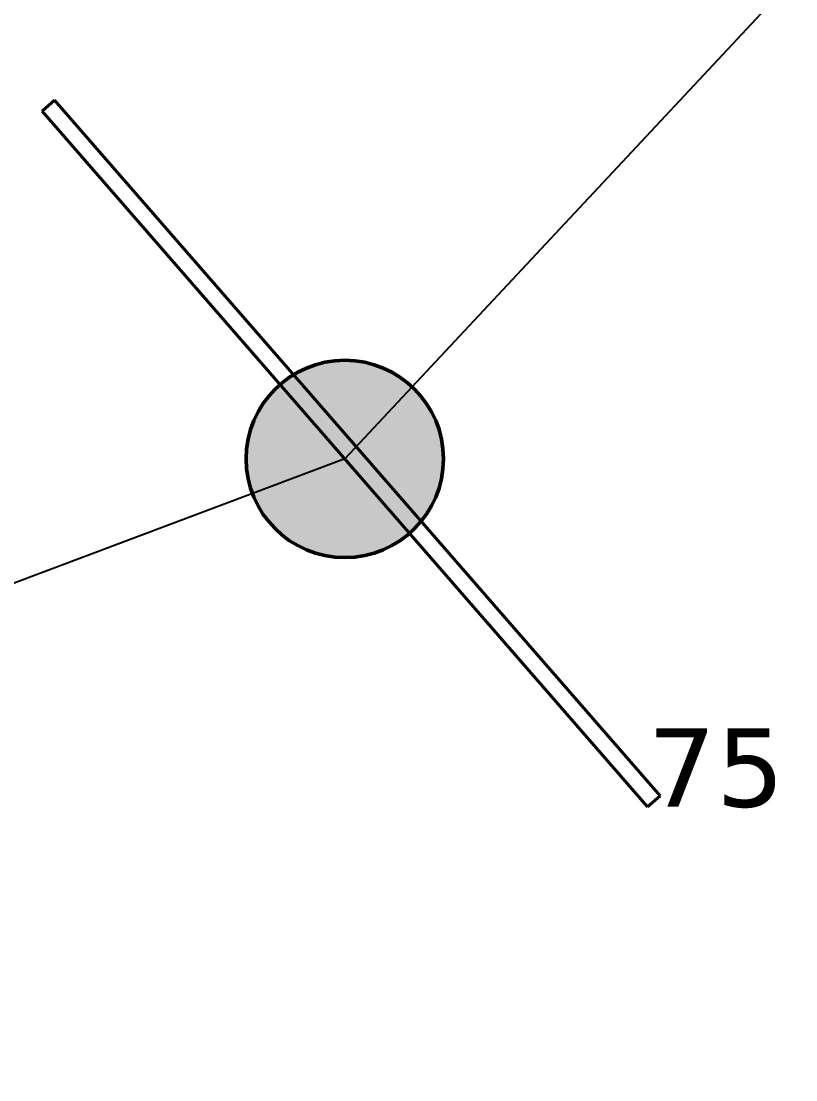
# Model space of a CAD drawing. Header units: millimetres. Extents: x -243740 to 150609, y -473655 to -165121.
# Drawn here: x 42416 to 44192, y -331051 to -328622 of the extents above; entities that cross this region are included whole.
import ezdxf

# ---------------------------------------------------------------- set-up
doc = ezdxf.new("R2010")
doc.units = ezdxf.units.MM
doc.layers.add('_Гр.ЩД-1C.10.4.I8.7', color=6, linetype='Continuous')
doc.layers.add('_освещение_dali', color=3, linetype='Continuous', lineweight=50)
doc.layers.add('DLX_LUM 17', color=5, linetype='Continuous', lineweight=40)
doc.styles.add('TableTextStyle', font='')
doc.styles.get('TableTextStyle').set_extended_font_data('VERDANA.TTF')
doc.linetypes.add('Truba', pattern='A,3e-05,[4,MSH_7,S=1,R=0,X=0,Y=0],-3.022072', length=3.022102)

# ---------------------------------------------------------------- blocks, each defined once
blk = doc.blocks.new('A$Caabd1818')
at = {"layer": 'DLX_LUM 17'}
for points in [[(38493.8, 68693.4, 0), (38522.5, 68718.4, 0)], [(38522.5, 68718.4, 0), (38493.8, 68693.4, 0)], [(38522.5, 68718.4, 0), (38493.8, 68693.4, 0)], [(38493.8, 68693.4, 0), (38522.5, 68718.4, 0)], [(38522.5, 68718.4, 0), (39911.3, 67121.9, 0)], [(39911.3, 67121.9, 0), (38522.5, 68718.4, 0)], [(38522.5, 68718.4, 0), (38522.5, 68718.4, 0)], [(38522.5, 68718.4, 0), (38522.5, 68718.4, 0)], [(39911.3, 67121.9, 0), (38522.5, 68718.4, 0)], [(38522.5, 68718.4, 0), (39911.3, 67121.9, 0)], [(39882.6, 67097, 0), (38493.8, 68693.4, 0)], [(38493.8, 68693.4, 0), (38493.8, 68693.4, 0)], [(38493.8, 68693.4, 0), (39882.6, 67097, 0)], [(38493.8, 68693.4, 0), (38493.8, 68693.4, 0)], [(38493.8, 68693.4, 0), (39882.6, 67097, 0)], [(39882.6, 67097, 0), (38493.8, 68693.4, 0)], [(39911.3, 67121.9, 0), (39882.6, 67097, 0)], [(39882.6, 67097, 0), (39911.3, 67121.9, 0)], [(39882.6, 67097, 0), (39911.3, 67121.9, 0)], [(39911.3, 67121.9, 0), (39882.6, 67097, 0)], [(39911.3, 67121.9, 0), (39911.3, 67121.9, 0)], [(39911.3, 67121.9, 0), (39911.3, 67121.9, 0)], [(39882.6, 67097, 0), (39882.6, 67097, 0)], [(39882.6, 67097, 0), (39882.6, 67097, 0)]]:
    blk.add_polyline3d(points, dxfattribs=at)
blk = doc.blocks.new('A$Cab2378fa')
at = {"lineweight": 25, "true_color": 0xfff5f5}
h = blk.add_hatch(color=7, dxfattribs=at)
h.dxf.hatch_style = 1
h.paths.add_polyline_path([(0, 0), (-141.6, -170.3, 0.174923), (3, -222.4, 0.197808), (162.3, -156.8)])
h.paths.add_polyline_path([(-163.2, 157.6), (0, 0), (147.8, 177.8, 0.175398), (3, 230.2, 0.209014)])
at = {"lineweight": 25}
h = blk.add_hatch(color=0, dxfattribs=at)
h.paths.add_polyline_path([(162.3, -156.8, 0.442338), (147.8, 177.8), (0, 0)])
h.paths.add_polyline_path([(-141.6, -170.3), (0, 0), (-163.2, 157.6, 0.430096)])
blk.add_circle((3, 3.9), 226.3)

msp = doc.modelspace()

# ---------------------------------------------------------------- linework, layer by layer
at = {"layer": '_Гр.ЩД-1C.10.4.I8.7', "ltscale": 100}
msp.add_lwpolyline([(45675, -325270.6), (46837.2, -326772.3), (46658.4, -326911.1), (49390.9, -328779.4), (46639.8, -330503.1), (46632, -329118.2), (44877.8, -327006.9), (44758.6, -327912.1), (43157.9, -329626.6), (40916.1, -330469), (41292.8, -331071.4), (41035.9, -331232.1), (42846, -331831), (42686.6, -331991.6), (44618.6, -332662.8), (44459.1, -332823.4)], dxfattribs=at)

# ---------------------------------------------------------------- block references
at = {"layer": '_освещение_dali', "color": 5, "ltscale": 100}
msp.add_blockref('A$Cab2378fa', (43154.9, -329630.5), dxfattribs=at)
at = {"layer": 'Defpoints', "linetype": 'Truba', "ltscale": 100}
msp.add_blockref('A$Caabd1818', (3969.7, -397521.8), dxfattribs=at)

# ---------------------------------------------------------------- texts
at = {"layer": '_освещение_dali', "color": 11, "true_color": 0xff7860, "style": 'TableTextStyle'}
msp.add_text('75', height=180, dxfattribs=at).set_placement((43852.3, -330424.8))

doc.saveas('drawing.dxf')
